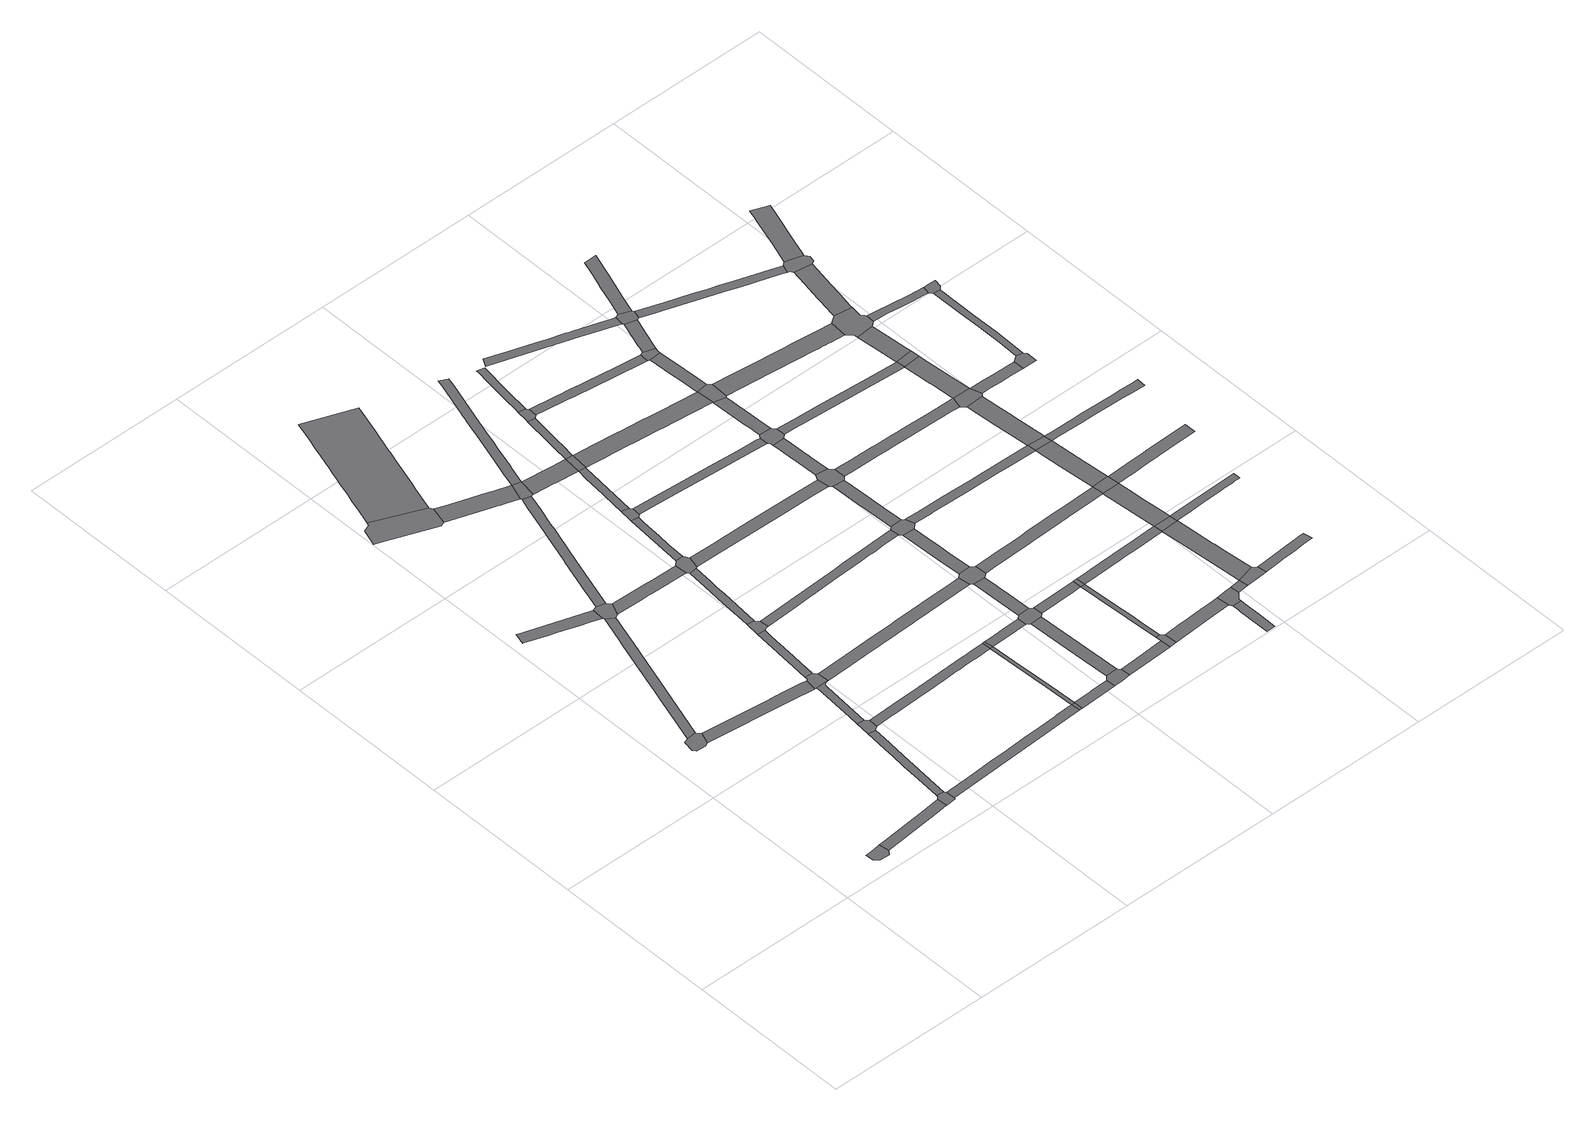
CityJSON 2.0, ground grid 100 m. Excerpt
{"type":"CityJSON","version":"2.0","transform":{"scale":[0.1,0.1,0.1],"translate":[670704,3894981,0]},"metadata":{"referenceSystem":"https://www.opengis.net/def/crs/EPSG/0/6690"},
"CityObjects":{
"road1":{"type":"Road","attributes":{"function":"9","usage":"9","RoadStructureAttribute.widthType":"9","RoadStructureAttribute.width":-9999,"RoadStructureAttribute.sectionType":"9"},"geometry":[{"type":"MultiSurface","lod":"1","boundaries":[[[0,1,2,3,4,5,6]]]}]},
"road2":{"type":"Road","attributes":{"function":"9","usage":"9","RoadStructureAttribute.widthType":"9","RoadStructureAttribute.width":-9999,"RoadStructureAttribute.sectionType":"9"},"geometry":[{"type":"MultiSurface","lod":"1","boundaries":[[[7,8,9,10,11,12,13,14]]]}]},
"road3":{"type":"Road","attributes":{"function":"9","usage":"9","RoadStructureAttribute.widthType":"3","RoadStructureAttribute.width":5.57,"RoadStructureAttribute.sectionType":"1"},"geometry":[{"type":"MultiSurface","lod":"1","boundaries":[[[3,15,16,17,18,19,20,4]]]}]},
"road4":{"type":"Road","attributes":{"function":"9","usage":"9","RoadStructureAttribute.widthType":"9","RoadStructureAttribute.width":-9999,"RoadStructureAttribute.sectionType":"9"},"geometry":[{"type":"MultiSurface","lod":"1","boundaries":[[[21,18,17,22,23,24,25,26,27]]]}]},
"road5":{"type":"Road","attributes":{"function":"9","usage":"9","RoadStructureAttribute.widthType":"3","RoadStructureAttribute.width":5.59,"RoadStructureAttribute.sectionType":"1"},"geometry":[{"type":"MultiSurface","lod":"1","boundaries":[[[11,28,29,30,31,32,33,34,35,36,37,38,39,40,41,42,12]]]}]},
"road6":{"type":"Road","attributes":{"function":"9","usage":"9","RoadStructureAttribute.widthType":"2","RoadStructureAttribute.width":6.79,"RoadStructureAttribute.sectionType":"1"},"geometry":[{"type":"MultiSurface","lod":"1","boundaries":[[[43,44,45,46,47,48,49,50,51,52,10,9]]]}]},
"road7":{"type":"Road","attributes":{"function":"9","usage":"9","RoadStructureAttribute.widthType":"2","RoadStructureAttribute.width":6.34,"RoadStructureAttribute.sectionType":"1"},"geometry":[{"type":"MultiSurface","lod":"1","boundaries":[[[53,54,55,56,57,58,59,60,61,62,63,64,65,66,67]]]}]},
"road8":{"type":"Road","attributes":{"function":"9","usage":"9","RoadStructureAttribute.widthType":"3","RoadStructureAttribute.width":4.66,"RoadStructureAttribute.sectionType":"1"},"geometry":[{"type":"MultiSurface","lod":"1","boundaries":[[[26,68,69,70,71,72,73,74,75,76,77,78,27]]]}]},
"road9":{"type":"Road","attributes":{"function":"9","usage":"9","RoadStructureAttribute.widthType":"9","RoadStructureAttribute.width":-9999,"RoadStructureAttribute.sectionType":"9"},"geometry":[{"type":"MultiSurface","lod":"1","boundaries":[[[79,80,74,73,81,82,83]]]}]},
"road10":{"type":"Road","attributes":{"function":"9","usage":"9","RoadStructureAttribute.widthType":"9","RoadStructureAttribute.width":-9999,"RoadStructureAttribute.sectionType":"9"},"geometry":[{"type":"MultiSurface","lod":"1","boundaries":[[[34,33,84,85,86,87,63,62]]]}]},
"road11":{"type":"Road","attributes":{"function":"9","usage":"9","RoadStructureAttribute.widthType":"9","RoadStructureAttribute.width":-9999,"RoadStructureAttribute.sectionType":"9"},"geometry":[{"type":"MultiSurface","lod":"1","boundaries":[[[88,89,90,91,92,93,94,95,96,97]]]}]},
"road12":{"type":"Road","attributes":{"function":"9","usage":"9","RoadStructureAttribute.widthType":"9","RoadStructureAttribute.width":-9999,"RoadStructureAttribute.sectionType":"9"},"geometry":[{"type":"MultiSurface","lod":"1","boundaries":[[[98,99,100,46,45,101,102]]]}]},
"road13":{"type":"Road","attributes":{"function":"9","usage":"9","RoadStructureAttribute.widthType":"3","RoadStructureAttribute.width":5.57,"RoadStructureAttribute.sectionType":"1"},"geometry":[{"type":"MultiSurface","lod":"1","boundaries":[[[103,104,105,106,107,108,109,110,111,112,113,114,25,24,115,116,117]]]}]},
"road14":{"type":"Road","attributes":{"function":"9","usage":"9","RoadStructureAttribute.widthType":"3","RoadStructureAttribute.width":4.66,"RoadStructureAttribute.sectionType":"1"},"geometry":[{"type":"MultiSurface","lod":"1","boundaries":[[[98,118,119,120,121,122,123,124,125,99]]]}]},
"road15":{"type":"Road","attributes":{"function":"9","usage":"9","RoadStructureAttribute.widthType":"2","RoadStructureAttribute.width":6.26,"RoadStructureAttribute.sectionType":"1"},"geometry":[{"type":"MultiSurface","lod":"1","boundaries":[[[84,126,127,128,129,130,131,132,133,85]]]}]},
"road16":{"type":"Road","attributes":{"function":"9","usage":"9","RoadStructureAttribute.widthType":"3","RoadStructureAttribute.width":5.59,"RoadStructureAttribute.sectionType":"1"},"geometry":[{"type":"MultiSurface","lod":"1","boundaries":[[[134,135,136,137,138,139,140,141,142,143,144,145,87,86,146,147,148,149,150,151,152]]]}]},
"road17":{"type":"Road","attributes":{"function":"9","usage":"9","RoadStructureAttribute.widthType":"9","RoadStructureAttribute.width":-9999,"RoadStructureAttribute.sectionType":"9"},"geometry":[{"type":"MultiSurface","lod":"1","boundaries":[[[124,123,153,154,155,156,157]]]}]},
"road18":{"type":"Road","attributes":{"function":"9","usage":"1","RoadStructureAttribute.widthType":"1","RoadStructureAttribute.width":32.56,"RoadStructureAttribute.sectionType":"1"},"geometry":[{"type":"MultiSurface","lod":"1","boundaries":[[[158,159,160,161,162,163,164,165,166,167,168,169,170,171,172,173,174,95,94,175,176,177,178,179,180,181,182,183,184]]]}]},
"road19":{"type":"Road","attributes":{"function":"9","usage":"9","RoadStructureAttribute.widthType":"2","RoadStructureAttribute.width":10.74,"RoadStructureAttribute.sectionType":"1"},"geometry":[{"type":"MultiSurface","lod":"1","boundaries":[[[185,186,187,188,189,190,191,192,193,194,195,196,93,92]]]}]},
"road20":{"type":"Road","attributes":{"function":"9","usage":"9","RoadStructureAttribute.widthType":"3","RoadStructureAttribute.width":5.34,"RoadStructureAttribute.sectionType":"1"},"geometry":[{"type":"MultiSurface","lod":"1","boundaries":[[[82,197,198,199,200,201,202,203,204,205,206,207,208,209,210,211,212,213,214,215,216,217,218,219,220,83]]]}]},
"road21":{"type":"Road","attributes":{"function":"9","usage":"9","RoadStructureAttribute.widthType":"3","RoadStructureAttribute.width":4.66,"RoadStructureAttribute.sectionType":"1"},"geometry":[{"type":"MultiSurface","lod":"1","boundaries":[[[221,222,223,224,157,156,225,226,227,228,229,230,231]]]}]},
"road22":{"type":"Road","attributes":{"function":"9","usage":"9","RoadStructureAttribute.widthType":"9","RoadStructureAttribute.width":-9999,"RoadStructureAttribute.sectionType":"9"},"geometry":[{"type":"MultiSurface","lod":"1","boundaries":[[[230,232,233,234,235,130,129,231]]]}]},
"road23":{"type":"Road","attributes":{"function":"9","usage":"9","RoadStructureAttribute.widthType":"2","RoadStructureAttribute.width":6.84,"RoadStructureAttribute.sectionType":"1"},"geometry":[{"type":"MultiSurface","lod":"1","boundaries":[[[101,45,236,237,238,239,80,79,240,241,242,243,244,245,246,247,248,249,250,251,252,253,254,255,102]]]}]},
"road24":{"type":"Road","attributes":{"function":"9","usage":"9","RoadStructureAttribute.widthType":"9","RoadStructureAttribute.width":-9999,"RoadStructureAttribute.sectionType":"9"},"geometry":[{"type":"MultiSurface","lod":"1","boundaries":[[[256,257,190,189,134,152]]]}]},
"road25":{"type":"Road","attributes":{"function":"9","usage":"9","RoadStructureAttribute.widthType":"3","RoadStructureAttribute.width":4.66,"RoadStructureAttribute.sectionType":"1"},"geometry":[{"type":"MultiSurface","lod":"1","boundaries":[[[258,259,260,261,235,234,262,263,264,265,266,267,268]]]}]},
"road26":{"type":"Road","attributes":{"function":"9","usage":"9","RoadStructureAttribute.widthType":"9","RoadStructureAttribute.width":-9999,"RoadStructureAttribute.sectionType":"9"},"geometry":[{"type":"MultiSurface","lod":"1","boundaries":[[[269,117,116,270]]]}]},
"road27":{"type":"Road","attributes":{"function":"9","usage":"9","RoadStructureAttribute.widthType":"9","RoadStructureAttribute.width":-9999,"RoadStructureAttribute.sectionType":"9"},"geometry":[{"type":"MultiSurface","lod":"1","boundaries":[[[271,272,273,274,268,267,275]]]}]},
"road28":{"type":"Road","attributes":{"function":"9","usage":"9","RoadStructureAttribute.widthType":"4","RoadStructureAttribute.width":2.03,"RoadStructureAttribute.sectionType":"1"},"geometry":[{"type":"MultiSurface","lod":"1","boundaries":[[[276,213,277,278,279,280,117,269,281,282,283,284,285,286]]]}]},
"road29":{"type":"Road","attributes":{"function":"9","usage":"9","RoadStructureAttribute.widthType":"2","RoadStructureAttribute.width":10.74,"RoadStructureAttribute.sectionType":"1"},"geometry":[{"type":"MultiSurface","lod":"1","boundaries":[[[287,288,257,256,289,290,291,292,293,294]]]}]},
"road30":{"type":"Road","attributes":{"function":"9","usage":"9","RoadStructureAttribute.widthType":"3","RoadStructureAttribute.width":5.57,"RoadStructureAttribute.sectionType":"1"},"geometry":[{"type":"MultiSurface","lod":"1","boundaries":[[[270,295,296,297,298,299,269]]]}]},
"road31":{"type":"Road","attributes":{"function":"9","usage":"9","RoadStructureAttribute.widthType":"3","RoadStructureAttribute.width":4.66,"RoadStructureAttribute.sectionType":"1"},"geometry":[{"type":"MultiSurface","lod":"1","boundaries":[[[300,301,302,273,272,303,304,305,292,306]]]}]},
"road32":{"type":"Road","attributes":{"function":"9","usage":"9","RoadStructureAttribute.widthType":"9","RoadStructureAttribute.width":-9999,"RoadStructureAttribute.sectionType":"9"},"geometry":[{"type":"MultiSurface","lod":"1","boundaries":[[[214,213,276,307]]]}]},
"road33":{"type":"Road","attributes":{"function":"9","usage":"9","RoadStructureAttribute.widthType":"3","RoadStructureAttribute.width":5.16,"RoadStructureAttribute.sectionType":"1"},"geometry":[{"type":"MultiSurface","lod":"1","boundaries":[[[154,308,309,310,311,312,313,314,315,316,317,318,319,320,321,155]]]}]},
"road34":{"type":"Road","attributes":{"function":"9","usage":"9","RoadStructureAttribute.widthType":"3","RoadStructureAttribute.width":5.44,"RoadStructureAttribute.sectionType":"1"},"geometry":[{"type":"MultiSurface","lod":"1","boundaries":[[[190,257,322,323,324,325,326,327,328,329,330,331,332,333,334,335,336,337,338,339,340,341,342,343,344,345]]]}]},
"road35":{"type":"Road","attributes":{"function":"9","usage":"9","RoadStructureAttribute.widthType":"9","RoadStructureAttribute.width":-9999,"RoadStructureAttribute.sectionType":"9"},"geometry":[{"type":"MultiSurface","lod":"1","boundaries":[[[293,292,305,346]]]}]},
"road36":{"type":"Road","attributes":{"function":"9","usage":"9","RoadStructureAttribute.widthType":"3","RoadStructureAttribute.width":5.34,"RoadStructureAttribute.sectionType":"1"},"geometry":[{"type":"MultiSurface","lod":"1","boundaries":[[[276,347,348,349,350,351,352,307]]]}]},
"road37":{"type":"Road","attributes":{"function":"9","usage":"9","RoadStructureAttribute.widthType":"9","RoadStructureAttribute.width":-9999,"RoadStructureAttribute.sectionType":"9"},"geometry":[{"type":"MultiSurface","lod":"1","boundaries":[[[353,296,295,354,355,356,357]]]}]},
"road38":{"type":"Road","attributes":{"function":"9","usage":"9","RoadStructureAttribute.widthType":"3","RoadStructureAttribute.width":4.33,"RoadStructureAttribute.sectionType":"1"},"geometry":[{"type":"MultiSurface","lod":"1","boundaries":[[[358,359,360,361,362,363,364,365,366,367,368,369,370,293,346]]]}]},
"road39":{"type":"Road","attributes":{"function":"9","usage":"9","RoadStructureAttribute.widthType":"2","RoadStructureAttribute.width":6.75,"RoadStructureAttribute.sectionType":"1"},"geometry":[{"type":"MultiSurface","lod":"1","boundaries":[[[371,372,373,374,375,376,377,233,232,378,379,380,381]]]}]},
"road40":{"type":"Road","attributes":{"function":"9","usage":"9","RoadStructureAttribute.widthType":"2","RoadStructureAttribute.width":7.41,"RoadStructureAttribute.sectionType":"1"},"geometry":[{"type":"MultiSurface","lod":"1","boundaries":[[[382,383,384,385,386,353,357]]]}]},
"road41":{"type":"Road","attributes":{"function":"9","usage":"9","RoadStructureAttribute.widthType":"9","RoadStructureAttribute.width":-9999,"RoadStructureAttribute.sectionType":"9"},"geometry":[{"type":"MultiSurface","lod":"1","boundaries":[[[364,387,388,389,390,391,365]]]}]},
"road42":{"type":"Road","attributes":{"function":"9","usage":"9","RoadStructureAttribute.widthType":"9","RoadStructureAttribute.width":-9999,"RoadStructureAttribute.sectionType":"9"},"geometry":[{"type":"MultiSurface","lod":"1","boundaries":[[[392,350,349,384,383,393,394,395]]]}]},
"road43":{"type":"Road","attributes":{"function":"9","usage":"9","RoadStructureAttribute.widthType":"3","RoadStructureAttribute.width":5.57,"RoadStructureAttribute.sectionType":"1"},"geometry":[{"type":"MultiSurface","lod":"1","boundaries":[[[396,397,398,399,400,401,356,355]]]}]},
"road44":{"type":"Road","attributes":{"function":"9","usage":"9","RoadStructureAttribute.widthType":"3","RoadStructureAttribute.width":4.94,"RoadStructureAttribute.sectionType":"1"},"geometry":[{"type":"MultiSurface","lod":"1","boundaries":[[[402,403,404,405,406,407,408,409,410,411,412,413,414,271,275]]]}]},
"road45":{"type":"Road","attributes":{"function":"9","usage":"9","RoadStructureAttribute.widthType":"2","RoadStructureAttribute.width":7.41,"RoadStructureAttribute.sectionType":"1"},"geometry":[{"type":"MultiSurface","lod":"1","boundaries":[[[415,416,417,418,419,420,392,395]]]}]},
"road46":{"type":"Road","attributes":{"function":"9","usage":"9","RoadStructureAttribute.widthType":"3","RoadStructureAttribute.width":4.33,"RoadStructureAttribute.sectionType":"1"},"geometry":[{"type":"MultiSurface","lod":"1","boundaries":[[[421,422,423,424,390,389,425,426,427]]]}]},
"road47":{"type":"Road","attributes":{"function":"9","usage":"9","RoadStructureAttribute.widthType":"9","RoadStructureAttribute.width":-9999,"RoadStructureAttribute.sectionType":"9"},"geometry":[{"type":"MultiSurface","lod":"1","boundaries":[[[419,418,428,429,430,431,248,247]]]}]},
"road48":{"type":"Road","attributes":{"function":"9","usage":"9","RoadStructureAttribute.widthType":"2","RoadStructureAttribute.width":7.41,"RoadStructureAttribute.sectionType":"1"},"geometry":[{"type":"MultiSurface","lod":"1","boundaries":[[[432,433,434,435,436,437,438,439,431,430]]]}]},
"road49":{"type":"Road","attributes":{"function":"9","usage":"9","RoadStructureAttribute.widthType":"2","RoadStructureAttribute.width":10.74,"RoadStructureAttribute.sectionType":"1"},"geometry":[{"type":"MultiSurface","lod":"1","boundaries":[[[305,440,441,442,443,444,445,446,447,448,449,450,451,452,453,454,455,456,457,458,459,460,461,462,463,464,346]]]}]},
"road50":{"type":"Road","attributes":{"function":"9","usage":"9","RoadStructureAttribute.widthType":"3","RoadStructureAttribute.width":5.34,"RoadStructureAttribute.sectionType":"1"},"geometry":[{"type":"MultiSurface","lod":"1","boundaries":[[[465,394,393,466,467,468]]]}]},
"road51":{"type":"Road","attributes":{"function":"9","usage":"9","RoadStructureAttribute.widthType":"9","RoadStructureAttribute.width":-9999,"RoadStructureAttribute.sectionType":"9"},"geometry":[{"type":"MultiSurface","lod":"1","boundaries":[[[469,398,397,470,471,472,473]]]}]},
"road52":{"type":"Road","attributes":{"function":"9","usage":"9","RoadStructureAttribute.widthType":"9","RoadStructureAttribute.width":-9999,"RoadStructureAttribute.sectionType":"9"},"geometry":[{"type":"MultiSurface","lod":"1","boundaries":[[[318,317,438,437,474,475,476,477]]]}]},
"road53":{"type":"Road","attributes":{"function":"9","usage":"9","RoadStructureAttribute.widthType":"4","RoadStructureAttribute.width":2.64,"RoadStructureAttribute.sectionType":"1"},"geometry":[{"type":"MultiSurface","lod":"1","boundaries":[[[478,479,473,472,480,481,482,483,484,468]]]}]},
"road54":{"type":"Road","attributes":{"function":"9","usage":"9","RoadStructureAttribute.widthType":"2","RoadStructureAttribute.width":7.41,"RoadStructureAttribute.sectionType":"1"},"geometry":[{"type":"MultiSurface","lod":"1","boundaries":[[[476,485,486,487,488,489,490,491,492,493,494,495,496,497,477]]]}]},
"road55":{"type":"Road","attributes":{"function":"9","usage":"9","RoadStructureAttribute.widthType":"3","RoadStructureAttribute.width":5.17,"RoadStructureAttribute.sectionType":"1"},"geometry":[{"type":"MultiSurface","lod":"1","boundaries":[[[498,499,500,501,502,503,504,505,506,507,508,509,388,387,510,511,512,513,514,515,516,517]]]}]},
"road56":{"type":"Road","attributes":{"function":"9","usage":"9","RoadStructureAttribute.widthType":"9","RoadStructureAttribute.width":-9999,"RoadStructureAttribute.sectionType":"9"},"geometry":[{"type":"MultiSurface","lod":"1","boundaries":[[[484,518,465,468]]]}]},
"road57":{"type":"Road","attributes":{"function":"9","usage":"9","RoadStructureAttribute.widthType":"9","RoadStructureAttribute.width":-9999,"RoadStructureAttribute.sectionType":"9"},"geometry":[{"type":"MultiSurface","lod":"1","boundaries":[[[519,520,521,522,371,381,493,492]]]}]},
"road58":{"type":"Road","attributes":{"function":"9","usage":"9","RoadStructureAttribute.widthType":"3","RoadStructureAttribute.width":5.57,"RoadStructureAttribute.sectionType":"1"},"geometry":[{"type":"MultiSurface","lod":"1","boundaries":[[[523,524,525,526,527,528,471,470,529,530]]]}]},
"road59":{"type":"Road","attributes":{"function":"9","usage":"9","RoadStructureAttribute.widthType":"2","RoadStructureAttribute.width":7.41,"RoadStructureAttribute.sectionType":"1"},"geometry":[{"type":"MultiSurface","lod":"1","boundaries":[[[531,532,533,522,521,534,535,536,537,538,539]]]}]},
"road60":{"type":"Road","attributes":{"function":"9","usage":"9","RoadStructureAttribute.widthType":"9","RoadStructureAttribute.width":-9999,"RoadStructureAttribute.sectionType":"9"},"geometry":[{"type":"MultiSurface","lod":"1","boundaries":[[[540,541,408,407,542,539,538,543,544]]]}]},
"road61":{"type":"Road","attributes":{"function":"9","usage":"9","RoadStructureAttribute.widthType":"3","RoadStructureAttribute.width":5.26,"RoadStructureAttribute.sectionType":"1"},"geometry":[{"type":"MultiSurface","lod":"1","boundaries":[[[545,546,547,548,549,550,551,552,553,554,555,556,557,558,559,560,561,562]]]}]},
"road62":{"type":"Road","attributes":{"function":"9","usage":"9","RoadStructureAttribute.widthType":"2","RoadStructureAttribute.width":7.41,"RoadStructureAttribute.sectionType":"1"},"geometry":[{"type":"MultiSurface","lod":"1","boundaries":[[[563,564,565,541,540,566,567,568,452]]]}]},
"road63":{"type":"Road","attributes":{"function":"9","usage":"9","RoadStructureAttribute.widthType":"2","RoadStructureAttribute.width":6.78,"RoadStructureAttribute.sectionType":"1"},"geometry":[{"type":"MultiSurface","lod":"1","boundaries":[[[569,570,571,572,573,574,575,576,429,428,577,578,579,580,581,582,583,584,585,586,587,588,589,590,591]]]}]},
"road64":{"type":"Road","attributes":{"function":"9","usage":"9","RoadStructureAttribute.widthType":"3","RoadStructureAttribute.width":5.49,"RoadStructureAttribute.sectionType":"1"},"geometry":[{"type":"MultiSurface","lod":"1","boundaries":[[[592,593,594,595,596,597,598,599,600,601]]]}]},
"road65":{"type":"Road","attributes":{"function":"9","usage":"9","RoadStructureAttribute.widthType":"9","RoadStructureAttribute.width":-9999,"RoadStructureAttribute.sectionType":"9"},"geometry":[{"type":"MultiSurface","lod":"1","boundaries":[[[453,452,568,602,603,604]]]}]},
"road66":{"type":"Road","attributes":{"function":"9","usage":"9","RoadStructureAttribute.widthType":"3","RoadStructureAttribute.width":5.34,"RoadStructureAttribute.sectionType":"1"},"geometry":[{"type":"MultiSurface","lod":"1","boundaries":[[[605,606,607,608,609,610,611,612,613,614,615,616,617,518,484]]]}]},
"road67":{"type":"Road","attributes":{"function":"9","usage":"9","RoadStructureAttribute.widthType":"9","RoadStructureAttribute.width":-9999,"RoadStructureAttribute.sectionType":"9"},"geometry":[{"type":"MultiSurface","lod":"1","boundaries":[[[597,596,618,619,620,621,523,530]]]}]},
"road68":{"type":"Road","attributes":{"function":"9","usage":"9","RoadStructureAttribute.widthType":"2","RoadStructureAttribute.width":7.06,"RoadStructureAttribute.sectionType":"1"},"geometry":[{"type":"MultiSurface","lod":"1","boundaries":[[[622,623,624,625,626,627,628,629,453,604]]]}]},
"road69":{"type":"Road","attributes":{"function":"9","usage":"9","RoadStructureAttribute.widthType":"3","RoadStructureAttribute.width":5.2,"RoadStructureAttribute.sectionType":"1"},"geometry":[{"type":"MultiSurface","lod":"1","boundaries":[[[630,631,632,633,634,635,636,637,638,639,475,474,640,641,642,643,644,645,646,647,648]]]}]},
"road70":{"type":"Road","attributes":{"function":"9","usage":"9","RoadStructureAttribute.widthType":"9","RoadStructureAttribute.width":-9999,"RoadStructureAttribute.sectionType":"9"},"geometry":[{"type":"MultiSurface","lod":"1","boundaries":[[[626,625,649,650,651,498,517]]]}]},
"road71":{"type":"Road","attributes":{"function":"9","usage":"9","RoadStructureAttribute.widthType":"3","RoadStructureAttribute.width":5.57,"RoadStructureAttribute.sectionType":"1"},"geometry":[{"type":"MultiSurface","lod":"1","boundaries":[[[652,653,654,620,619]]]}]},
"road72":{"type":"Road","attributes":{"function":"9","usage":"9","RoadStructureAttribute.widthType":"2","RoadStructureAttribute.width":7.06,"RoadStructureAttribute.sectionType":"1"},"geometry":[{"type":"MultiSurface","lod":"1","boundaries":[[[655,656,657,651,650,658,659,660]]]}]},
"road73":{"type":"Road","attributes":{"function":"9","usage":"9","RoadStructureAttribute.widthType":"2","RoadStructureAttribute.width":6.28,"RoadStructureAttribute.sectionType":"1"},"geometry":[{"type":"MultiSurface","lod":"1","boundaries":[[[661,662,663,664,665,666,667,668,669,670,671,672,673,674,520,519,675,676,677,678,679,680,681,682,683,684,685]]]}]},
"road74":{"type":"Road","attributes":{"function":"9","usage":"9","RoadStructureAttribute.widthType":"9","RoadStructureAttribute.width":-9999,"RoadStructureAttribute.sectionType":"9"},"geometry":[{"type":"MultiSurface","lod":"1","boundaries":[[[653,652,686,687,688,689,690,691]]]}]},
"road75":{"type":"Road","attributes":{"function":"9","usage":"9","RoadStructureAttribute.widthType":"9","RoadStructureAttribute.width":-9999,"RoadStructureAttribute.sectionType":"9"},"geometry":[{"type":"MultiSurface","lod":"1","boundaries":[[[692,545,562,660,659,693,694,695]]]}]},
"road76":{"type":"Road","attributes":{"function":"9","usage":"9","RoadStructureAttribute.widthType":"2","RoadStructureAttribute.width":11.04,"RoadStructureAttribute.sectionType":"1"},"geometry":[{"type":"MultiSurface","lod":"1","boundaries":[[[696,610,697,698,699,700,653,691,701,702,703,704,705,706,707]]]}]},
"road77":{"type":"Road","attributes":{"function":"9","usage":"9","RoadStructureAttribute.widthType":"3","RoadStructureAttribute.width":5.21,"RoadStructureAttribute.sectionType":"1"},"geometry":[{"type":"MultiSurface","lod":"1","boundaries":[[[708,709,710,711,544,543,712,713,714,715,716]]]}]},
"road78":{"type":"Road","attributes":{"function":"9","usage":"9","RoadStructureAttribute.widthType":"9","RoadStructureAttribute.width":-9999,"RoadStructureAttribute.sectionType":"9"},"geometry":[{"type":"MultiSurface","lod":"1","boundaries":[[[696,717,611,610]]]}]},
"road79":{"type":"Road","attributes":{"function":"9","usage":"9","RoadStructureAttribute.widthType":"2","RoadStructureAttribute.width":11.04,"RoadStructureAttribute.sectionType":"1"},"geometry":[{"type":"MultiSurface","lod":"1","boundaries":[[[718,591,719,720,721,611,717,722,723,724,725,726]]]}]},
"road80":{"type":"Road","attributes":{"function":"9","usage":"9","RoadStructureAttribute.widthType":"2","RoadStructureAttribute.width":10.74,"RoadStructureAttribute.sectionType":"1"},"geometry":[{"type":"MultiSurface","lod":"1","boundaries":[[[727,728,729,730,731,732,603,602,733,734,735,736,737,738,739,740,741,742,743,744,745]]]}]},
"road81":{"type":"Road","attributes":{"function":"9","usage":"9","RoadStructureAttribute.widthType":"2","RoadStructureAttribute.width":7.06,"RoadStructureAttribute.sectionType":"1"},"geometry":[{"type":"MultiSurface","lod":"1","boundaries":[[[746,747,748,749,750,751,752,753,754,692,695]]]}]},
"road82":{"type":"Road","attributes":{"function":"9","usage":"9","RoadStructureAttribute.widthType":"9","RoadStructureAttribute.width":-9999,"RoadStructureAttribute.sectionType":"9"},"geometry":[{"type":"MultiSurface","lod":"1","boundaries":[[[718,755,569,591]]]}]},
"road83":{"type":"Road","attributes":{"function":"9","usage":"9","RoadStructureAttribute.widthType":"3","RoadStructureAttribute.width":5.57,"RoadStructureAttribute.sectionType":"1"},"geometry":[{"type":"MultiSurface","lod":"1","boundaries":[[[689,756,757,758,759,760,761,762,763,764,765,766,767,768,769,770,690]]]}]},
"road84":{"type":"Road","attributes":{"function":"9","usage":"9","RoadStructureAttribute.widthType":"2","RoadStructureAttribute.width":11.04,"RoadStructureAttribute.sectionType":"1"},"geometry":[{"type":"MultiSurface","lod":"1","boundaries":[[[630,771,772,773,774,775,569,755,776,777,778,779]]]}]},
"road85":{"type":"Road","attributes":{"function":"9","usage":"9","RoadStructureAttribute.widthType":"9","RoadStructureAttribute.width":-9999,"RoadStructureAttribute.sectionType":"9"},"geometry":[{"type":"MultiSurface","lod":"1","boundaries":[[[780,631,630,779]]]}]},
"road86":{"type":"Road","attributes":{"function":"9","usage":"9","RoadStructureAttribute.widthType":"2","RoadStructureAttribute.width":11.04,"RoadStructureAttribute.sectionType":"1"},"geometry":[{"type":"MultiSurface","lod":"1","boundaries":[[[781,782,631,780,783,784,785,786,787,788]]]}]},
"road87":{"type":"Road","attributes":{"function":"9","usage":"9","RoadStructureAttribute.widthType":"3","RoadStructureAttribute.width":4.22,"RoadStructureAttribute.sectionType":"1"},"geometry":[{"type":"MultiSurface","lod":"1","boundaries":[[[789,790,791,792,793,794,795,796,797,798,799,800,717,696,801]]]}]},
"road88":{"type":"Road","attributes":{"function":"9","usage":"9","RoadStructureAttribute.widthType":"9","RoadStructureAttribute.width":-9999,"RoadStructureAttribute.sectionType":"9"},"geometry":[{"type":"MultiSurface","lod":"1","boundaries":[[[802,684,683,803,788,787,804]]]}]},
"road89":{"type":"Road","attributes":{"function":"9","usage":"9","RoadStructureAttribute.widthType":"3","RoadStructureAttribute.width":5.05,"RoadStructureAttribute.sectionType":"1"},"geometry":[{"type":"MultiSurface","lod":"1","boundaries":[[[805,806,807,808,809,810,811,812,813,814,815,816,817,818,819,820,821,694,693]]]}]},
"road90":{"type":"Road","attributes":{"function":"9","usage":"9","RoadStructureAttribute.widthType":"2","RoadStructureAttribute.width":11.04,"RoadStructureAttribute.sectionType":"1"},"geometry":[{"type":"MultiSurface","lod":"1","boundaries":[[[822,823,824,684,802,825,826,827,828,829,830,831,832,715,833]]]}]},
"road91":{"type":"Road","attributes":{"function":"9","usage":"9","RoadStructureAttribute.widthType":"9","RoadStructureAttribute.width":-9999,"RoadStructureAttribute.sectionType":"9"},"geometry":[{"type":"MultiSurface","lod":"1","boundaries":[[[715,832,834,716]]]}]},
"road92":{"type":"Road","attributes":{"function":"9","usage":"9","RoadStructureAttribute.widthType":"2","RoadStructureAttribute.width":6.46,"RoadStructureAttribute.sectionType":"1"},"geometry":[{"type":"MultiSurface","lod":"1","boundaries":[[[718,835,836,837,838,839,840,841,842,843,844,845,846,847,848,849,850,755]]]}]},
"road93":{"type":"Road","attributes":{"function":"9","usage":"9","RoadStructureAttribute.widthType":"2","RoadStructureAttribute.width":11.04,"RoadStructureAttribute.sectionType":"1"},"geometry":[{"type":"MultiSurface","lod":"1","boundaries":[[[834,851,852,853,854,855,856,857,858,716]]]}]},
"road94":{"type":"Road","attributes":{"function":"9","usage":"9","RoadStructureAttribute.widthType":"9","RoadStructureAttribute.width":-9999,"RoadStructureAttribute.sectionType":"9"},"geometry":[{"type":"MultiSurface","lod":"1","boundaries":[[[854,859,860,861,862,863,864,745,744,865,855]]]}]},
"road95":{"type":"Road","attributes":{"function":"9","usage":"9","RoadStructureAttribute.widthType":"2","RoadStructureAttribute.width":6.32,"RoadStructureAttribute.sectionType":"1"},"geometry":[{"type":"MultiSurface","lod":"1","boundaries":[[[866,867,868,869,870,871,872,873,874,802,804]]]}]},
"road96":{"type":"Road","attributes":{"function":"9","usage":"9","RoadStructureAttribute.widthType":"3","RoadStructureAttribute.width":4.89,"RoadStructureAttribute.sectionType":"1"},"geometry":[{"type":"MultiSurface","lod":"1","boundaries":[[[780,779,875,876,877,878,879,880,881,882,883,884,885,886,887,888,889,890,891,892,893,894]]]}]},
"road97":{"type":"Road","attributes":{"function":"9","usage":"9","RoadStructureAttribute.widthType":"2","RoadStructureAttribute.width":11.04,"RoadStructureAttribute.sectionType":"1"},"geometry":[{"type":"MultiSurface","lod":"1","boundaries":[[[895,896,897,898,899,900,901,902,903,904,905,906,907,908,909,864,863]]]}]},
"road98":{"type":"Road","attributes":{"function":"9","usage":"9","RoadStructureAttribute.widthType":"9","RoadStructureAttribute.width":-9999,"RoadStructureAttribute.sectionType":"9"},"geometry":[{"type":"MultiSurface","lod":"1","boundaries":[[[870,869,910,911,912,913,914]]]}]},
"road99":{"type":"Road","attributes":{"function":"9","usage":"9","RoadStructureAttribute.widthType":"9","RoadStructureAttribute.width":-9999,"RoadStructureAttribute.sectionType":"9"},"geometry":[{"type":"MultiSurface","lod":"1","boundaries":[[[814,813,915,903,902,916,917,918,919]]]}]},
"road100":{"type":"Road","attributes":{"function":"9","usage":"9","RoadStructureAttribute.widthType":"3","RoadStructureAttribute.width":4.37,"RoadStructureAttribute.sectionType":"1"},"geometry":[{"type":"MultiSurface","lod":"1","boundaries":[[[859,920,921,922,923,924,925,926,927,928,929,930,931,932,860]]]}]},
"road101":{"type":"Road","attributes":{"function":"9","usage":"9","RoadStructureAttribute.widthType":"4","RoadStructureAttribute.width":3.79,"RoadStructureAttribute.sectionType":"1"},"geometry":[{"type":"MultiSurface","lod":"1","boundaries":[[[933,934,935,936,937,938,914,913,939,940,941,942,943,944]]]}]},
"road102":{"type":"Road","attributes":{"function":"9","usage":"9","RoadStructureAttribute.widthType":"2","RoadStructureAttribute.width":11.04,"RoadStructureAttribute.sectionType":"1"},"geometry":[{"type":"MultiSurface","lod":"1","boundaries":[[[918,945,946,947,948,949,950,951,952,953,954,955,956,957,919]]]}]},
"road103":{"type":"Road","attributes":{"function":"9","usage":"9","RoadStructureAttribute.widthType":"9","RoadStructureAttribute.width":-9999,"RoadStructureAttribute.sectionType":"9"},"geometry":[{"type":"MultiSurface","lod":"1","boundaries":[[[958,927,926,944,943,959,960]]]}]}
},
"vertices":[
[288,118,0],[311,92,0],[372,90,0],[390,115,0],[383,176,0],[341,171,0],[283,165,0],
[175,1313,0],[234,1309,0],[253,1319,0],[281,1389,0],[260,1415,0],[201,1410,0],[174,1401,0],[160,1331,0],
[779,157,0],[810,160,0],[833,162,0],[827,224,0],[728,213,0],[424,180,0],
[842,240,0],[896,168,0],[896,173,0],[897,176,0],[897,233,0],[887,244,0],[843,249,0],
[406,1885,0],[419,1926,0],[430,1963,0],[476,2111,0],[505,2205,0],[539,2312,0],[492,2343,0],[441,2181,0],[428,2138,0],[385,1999,0],[345,1870,0],[319,1788,0],[300,1728,0],[257,1589,0],[232,1509,0],
[787,1260,0],[919,1245,0],[923,1245,0],[935,1317,0],[898,1322,0],[798,1333,0],[775,1336,0],[758,1338,0],[749,1339,0],[691,1345,0],
[65,2493,0],[68,2492,0],[131,2471,0],[147,2466,0],[194,2450,0],[241,2435,0],[281,2421,0],[364,2394,0],[425,2374,0],[487,2353,0],[492,2428,0],[392,2461,0],[133,2546,0],[89,2560,0],[86,2561,0],
[891,277,0],[903,405,0],[912,498,0],[915,532,0],[935,741,0],[942,812,0],[897,816,0],[879,634,0],[878,619,0],[868,516,0],[860,434,0],
[950,905,0],[906,910,0],[944,816,0],[967,831,0],[970,886,0],
[561,2326,0],[596,2399,0],[573,2425,0],[521,2438,0],
[6,3539,0],[40,3529,0],[42,3528,0],[348,3407,0],[376,3420,0],[404,3526,0],[393,3547,0],[90,3679,0],[84,3659,0],[40,3641,0],
[991,1336,0],[947,1340,0],[945,1321,0],[1014,1247,0],[1012,1315,0],
[1797,279,0],[1693,274,0],[1680,273,0],[1572,268,0],[1460,262,0],[1445,261,0],[1344,256,0],[1329,255,0],[1224,250,0],[1114,244,0],[1037,240,0],[922,234,0],[1587,213,0],[1803,223,0],[1800,279,0],
[1011,1538,0],[1014,1564,0],[1015,1580,0],[1020,1636,0],[1026,1691,0],[1030,1731,0],[984,1736,0],[956,1441,0],
[736,2322,0],[778,2321,0],[798,2320,0],[1026,2314,0],[1020,2388,0],[927,2390,0],[867,2392,0],[830,2393,0],
[781,3274,0],[758,3201,0],[745,3158,0],[725,3095,0],[721,3081,0],[672,2922,0],[666,2905,0],[647,2842,0],[635,2804,0],[630,2790,0],[555,2548,0],[554,2544,0],[646,2658,0],[696,2821,0],[752,3000,0],[766,3046,0],[801,3158,0],[822,3227,0],[832,3259,0],
[1045,1741,0],[1063,1742,0],[1059,1799,0],[1039,1822,0],[993,1826,0],
[327,4446,0],[326,4444,0],[303,4370,0],[290,4326,0],[273,4273,0],[269,4259,0],[251,4200,0],[232,4140,0],[227,4121,0],[222,4107,0],[209,4065,0],[196,4022,0],[183,3980,0],[157,3894,0],[152,3880,0],[139,3838,0],[124,3788,0],[439,3699,0],[451,3736,0],[497,3885,0],[505,3913,0],[527,3982,0],[529,3990,0],[534,4006,0],[579,4151,0],[621,4287,0],[634,4331,0],
[626,3335,0],[656,3325,0],[670,3320,0],[701,3310,0],[777,3284,0],[814,3386,0],[811,3387,0],[730,3415,0],[711,3421,0],[664,3437,0],[599,3459,0],[463,3506,0],
[1069,835,0],[1091,836,0],[1321,845,0],[1369,847,0],[1399,848,0],[1425,849,0],[1440,849,0],[1456,850,0],[1471,851,0],[1521,853,0],[1547,854,0],[1557,854,0],[1615,857,0],[1662,859,0],[1677,859,0],[1774,863,0],[1777,863,0],[1775,918,0],[1696,915,0],[1651,913,0],[1636,913,0],[1317,899,0],[1274,898,0],[1140,893,0],
[1026,2172,0],[1012,2023,0],[1006,1965,0],[997,1863,0],[1063,2068,0],[1065,2093,0],[1066,2108,0],[1069,2145,0],[1073,2183,0],[1084,2304,0],[1038,2300,0],
[1094,2311,0],[1114,2384,0],[1093,2415,0],[1047,2413,0],
[922,1245,0],[930,1244,0],[937,1235,0],[912,973,0],[979,1209,0],[981,1231,0],[998,1243,0],[1175,1250,0],[1277,1254,0],[1620,1267,0],[1635,1268,0],[2022,1283,0],[2012,1354,0],[1937,1351,0],[1824,1347,0],[1600,1338,0],[1562,1337,0],[1538,1336,0],[1356,1329,0],[1262,1325,0],
[850,3264,0],[866,3372,0],
[1076,2744,0],[1070,2674,0],[1063,2594,0],[1054,2488,0],[1102,2527,0],[1110,2610,0],[1114,2663,0],[1121,2735,0],[1123,2752,0],[1125,2777,0],[1081,2785,0],
[1820,280,0],[1819,224,0],
[1148,2845,0],[1135,2860,0],[1091,2870,0],[1082,2797,0],[1144,2794,0],
[1797,864,0],[1777,860,0],[1791,552,0],[1794,463,0],[1800,282,0],[1820,283,0],[1816,401,0],[1814,449,0],[1810,558,0],[1804,712,0],[1797,861,0],
[1061,3351,0],[869,3372,0],[975,3251,0],[990,3249,0],[1130,3234,0],[1133,3234,0],[1145,3342,0],[1142,3343,0],
[2055,235,0],[2052,293,0],[1941,287,0],[1933,286,0],[1823,281,0],
[1125,3172,0],[1108,3024,0],[1097,2926,0],[1170,3166,0],[1177,3228,0],[1178,3231,0],[1133,3231,0],
[1788,919,0],
[1279,1756,0],[1359,1761,0],[1393,1762,0],[1408,1763,0],[1559,1771,0],[1732,1780,0],[1791,1783,0],[1831,1785,0],[1899,1789,0],[2005,1794,0],[2001,1848,0],[1659,1830,0],[1595,1827,0],[1275,1810,0],
[867,3375,0],[899,3478,0],[907,3504,0],[916,3536,0],[944,3627,0],[964,3692,0],[977,3735,0],[1021,3880,0],[1081,4076,0],[1097,4128,0],[1109,4165,0],[1113,4181,0],[1062,4204,0],[1058,4190,0],[1051,4164,0],[986,3949,0],[980,3931,0],[973,3907,0],[967,3888,0],[942,3805,0],[932,3772,0],[876,3590,0],[843,3481,0],[815,3389,0],
[1190,3340,0],
[1800,864,0],[1906,868,0],[2031,873,0],[2029,929,0],[1919,924,0],[1832,920,0],
[2072,315,0],[2110,238,0],[2164,241,0],[2160,302,0],[2145,318,0],
[1190,3343,0],[1202,3429,0],[1208,3470,0],[1216,3525,0],[1220,3555,0],[1230,3626,0],[1236,3670,0],[1192,3676,0],[1190,3659,0],[1169,3515,0],[1163,3470,0],[1158,3439,0],[1145,3345,0],
[1979,2370,0],[1811,2373,0],[1794,2373,0],[1448,2379,0],[1428,2379,0],[1330,2381,0],[1282,2381,0],[1253,2309,0],[1678,2302,0],[1874,2299,0],[1988,2297,0],
[2141,422,0],[2126,860,0],[2053,856,0],[2060,655,0],[2066,484,0],
[1255,3686,0],[1260,3740,0],[1249,3754,0],[1204,3760,0],[1194,3692,0],
[2049,947,0],[2143,877,0],[2142,933,0],[2122,950,0],
[2384,253,0],[2455,258,0],[2451,320,0],[2433,319,0],[2419,318,0],[2297,310,0],
[1265,2786,0],[1410,2776,0],[1641,2762,0],[1755,2754,0],[1779,2753,0],[1975,2740,0],[1972,2792,0],[1953,2794,0],[1939,2795,0],[1896,2797,0],[1821,2802,0],[1714,2809,0],[1649,2813,0],
[2116,1122,0],[2115,1167,0],[2114,1194,0],[2111,1265,0],[2038,1269,0],[2044,1100,0],
[1253,4099,0],[1245,4044,0],[1220,3872,0],[1207,3780,0],[1270,3915,0],[1300,4115,0],[1256,4127,0],
[2137,1287,0],[2133,1359,0],[2107,1376,0],[2034,1375,0],
[2104,1460,0],[2102,1510,0],[2099,1606,0],[2098,1623,0],[2096,1680,0],[2093,1773,0],[2020,1776,0],[2030,1479,0],
[1181,3231,0],[1223,3226,0],[1248,3224,0],[1303,3218,0],[1349,3213,0],[1368,3211,0],[1446,3203,0],[1486,3199,0],[1631,3183,0],[1677,3179,0],[1730,3173,0],[1975,3147,0],[1978,3147,0],[1971,3257,0],[1941,3260,0],[1915,3263,0],[1900,3265,0],[1692,3287,0],[1660,3290,0],[1645,3292,0],[1529,3304,0],[1513,3306,0],[1454,3312,0],[1324,3326,0],[1193,3339,0],
[2421,943,0],[2376,886,0],[2420,888,0],[2423,888,0],
[2451,323,0],[2500,260,0],[2495,339,0],[2476,357,0],[2450,355,0],
[2120,1800,0],[2105,1854,0],[2090,1867,0],[2017,1862,0],
[2423,885,0],[2429,765,0],[2469,487,0],[2467,543,0],[2458,713,0],[2449,886,0],[2449,889,0],
[2088,1917,0],[2087,1950,0],[2085,1991,0],[2085,1996,0],[2084,2016,0],[2081,2113,0],[2079,2162,0],[2075,2275,0],[2002,2283,0],[2003,2254,0],[2009,2081,0],[2011,2027,0],[2013,1971,0],
[1946,3652,0],[1889,3659,0],[1840,3665,0],[1815,3668,0],[1682,3685,0],[1624,3693,0],[1575,3699,0],[1510,3708,0],[1496,3709,0],[1455,3715,0],[1441,3717,0],[1421,3719,0],[1307,3679,0],[1451,3660,0],[1494,3655,0],[1733,3624,0],[1783,3617,0],[1821,3613,0],[1853,3609,0],[1939,3597,0],
[2447,944,0],
[2094,2298,0],[2094,2366,0],[2071,2394,0],[1997,2403,0],
[2875,362,0],[2822,358,0],[2757,355,0],[2680,350,0],[2664,349,0],[2610,346,0],[2772,277,0],[2880,283,0],
[1988,2655,0],[1992,2568,0],[1992,2550,0],[2066,2520,0],[2066,2525,0],[2064,2581,0],[2061,2682,0],[2059,2711,0],[1987,2708,0],
[2062,2811,0],[1989,2811,0],[1986,2725,0],[2082,2731,0],[2082,2785,0],
[2040,3942,0],[2021,3946,0],[1957,3967,0],[1898,3986,0],[1856,4000,0],[1815,4014,0],[1793,4021,0],[1778,4026,0],[1676,4059,0],[1641,4071,0],[1613,4080,0],[1471,4127,0],[1452,4133,0],[1338,4170,0],[1313,4121,0],[1763,3974,0],[1814,3957,0],[2032,3886,0],
[1978,3144,0],[1985,2912,0],[1986,2892,0],[2059,2904,0],[2057,2955,0],[2051,3131,0],
[2966,1390,0],[2963,1389,0],[2743,1381,0],[2728,1381,0],[2498,1372,0],[2450,1370,0],[2360,1367,0],[2306,1365,0],[2186,1289,0],[2261,1292,0],[2319,1294,0],[2445,1299,0],[2474,1300,0],[2539,1302,0],[2582,1304,0],[2597,1304,0],[2626,1305,0],[2730,1309,0],[2745,1310,0],[2826,1313,0],[2916,1316,0],[2968,1318,0],[2971,1318,0],
[2946,10,0],[2947,80,0],[2947,117,0],[2947,211,0],[2948,263,0],[2894,264,0],[2893,221,0],[2893,205,0],[2893,135,0],[2893,10,0],
[2059,3139,0],[2064,3248,0],[2043,3267,0],
[2452,889,0],[2710,899,0],[2739,900,0],[2805,902,0],[2999,910,0],[3002,910,0],[2998,965,0],[2995,965,0],[2854,960,0],[2703,954,0],[2614,950,0],[2561,948,0],[2506,946,0],
[2948,281,0],[2983,318,0],[2977,373,0],[2935,368,0],
[2042,3299,0],[2040,3335,0],[2036,3423,0],[2029,3598,0],[1956,3594,0],[1962,3443,0],[1965,3388,0],[1971,3260,0],
[2935,1782,0],[2931,1836,0],[2769,1839,0],[2682,1841,0],[2631,1843,0],[2551,1844,0],[2356,1849,0],[2284,1850,0],[2186,1852,0],[2134,1854,0],[2235,1797,0],[2243,1797,0],[2492,1792,0],[2535,1791,0],[2539,1791,0],[2607,1789,0],[2695,1788,0],[2749,1787,0],[2932,1782,0],
[2028,3617,0],[2035,3637,0],[1966,3661,0],
[3048,324,0],[3043,381,0],[3040,380,0],
[2005,3776,0],[1983,3711,0],[1978,3697,0],[2046,3671,0],[2108,3854,0],[2038,3875,0],
[2823,2350,0],[2718,2352,0],[2587,2355,0],[2495,2357,0],[2480,2357,0],[2399,2359,0],[2366,2360,0],[2346,2360,0],[2322,2361,0],[2301,2361,0],[2279,2362,0],[2215,2363,0],[2156,2364,0],[2144,2365,0],[2151,2296,0],[2293,2294,0],[2321,2293,0],[2385,2292,0],[2434,2291,0],[2524,2289,0],[2823,2282,0],[2843,2282,0],[2873,2279,0],[2891,2348,0],[2888,2349,0],
[3127,330,0],[3143,331,0],[3167,333,0],[3186,335,0],[3178,390,0],[3154,409,0],
[2064,3950,0],[2123,3859,0],[2139,3910,0],[2132,3924,0],
[3111,917,0],[3002,907,0],[3009,816,0],[3029,567,0],[3043,384,0],[3138,595,0],[3132,665,0],[3131,673,0],[3126,731,0],[3124,751,0],[3116,849,0],[3111,914,0],
[2858,2738,0],[2702,2748,0],[2349,2769,0],[2217,2777,0],[2178,2725,0],[2197,2724,0],[2863,2684,0],[2866,2683,0],[2861,2738,0],
[3107,966,0],
[3080,1321,0],[2971,1315,0],[2995,1006,0],[2998,968,0],[3107,969,0],[3104,1009,0],[3093,1143,0],[3088,1215,0],[3080,1318,0],
[2716,3181,0],[2615,3191,0],[2559,3197,0],[2527,3200,0],[2255,3228,0],[2186,3235,0],[2253,3119,0],[2340,3110,0],[2517,3092,0],[2596,3084,0],[2648,3078,0],[2653,3078,0],[2663,3077,0],[2684,3074,0],[2699,3073,0],[2711,3072,0],[2714,3071,0],[2804,3062,0],[2814,3171,0],
[2167,4027,0],[2201,4127,0],[2223,4189,0],[2275,4345,0],[2198,4345,0],[2169,4258,0],[2145,4188,0],[2133,4154,0],[2099,4052,0],
[3074,1393,0],
[3230,338,0],[3246,339,0],[3289,343,0],[3329,346,0],[3368,349,0],[3409,352,0],[3466,357,0],[3526,360,0],[3515,416,0],[3479,414,0],[3459,412,0],[3434,410,0],[3393,407,0],[3322,402,0],[3235,395,0],
[2936,1779,0],[2948,1613,0],[2953,1558,0],[2957,1503,0],[2965,1393,0],[3074,1396,0],[3058,1602,0],[3044,1778,0],[3044,1781,0],
[3040,1830,0],
[2914,2056,0],[2918,2012,0],[3040,1833,0],[3024,2038,0],[3023,2053,0],[3015,2161,0],[3007,2258,0],[2899,2251,0],
[3193,921,0],[3319,927,0],[3422,930,0],[3445,931,0],[3507,933,0],[3523,934,0],[3558,935,0],[3557,980,0],[3505,978,0],[3357,974,0],[3261,971,0],[3110,966,0],[3114,918,0],
[3001,2345,0],[2889,2263,0],[3022,2276,0],
[2211,3830,0],[2250,3817,0],[2483,3739,0],[2567,3711,0],[2666,3678,0],[2699,3667,0],[2733,3656,0],[2864,3612,0],[2904,3599,0],[2920,3649,0],[2892,3659,0],[2664,3735,0],[2581,3762,0],[2536,3777,0],[2502,3789,0],[2444,3808,0],[2299,3856,0],
[2876,2545,0],[2877,2530,0],[2881,2484,0],[2991,2471,0],[2989,2492,0],[2987,2520,0],[2984,2558,0],[2981,2594,0],[2979,2623,0],[2978,2644,0],[2974,2692,0],[2866,2680,0],
[2969,2748,0],
[3083,1321,0],[3106,1322,0],[3147,1324,0],[3180,1325,0],[3296,1329,0],[3314,1330,0],[3438,1335,0],[3480,1337,0],[3535,1339,0],[3623,1342,0],[3621,1412,0],[3357,1403,0],[3314,1402,0],[3254,1399,0],[3104,1394,0],[3077,1393,0],
[2968,2773,0],[2966,2788,0],[2960,2873,0],[2949,3014,0],[2841,3006,0],[2851,2868,0],[2860,2756,0],[2861,2741,0],
[2979,3039,0],[2980,3090,0],[2972,3102,0],[2960,3120,0],[2969,3188,0],[2859,3203,0],[2839,3032,0],
[3085,2275,0],[3145,2273,0],[3219,2272,0],[3299,2270,0],[3300,2336,0],[3282,2336,0],[3171,2340,0],[3084,2342,0],[3004,2344,0],
[3047,1781,0],[3048,1781,0],[3096,1781,0],[3250,1776,0],[3315,1774,0],[3522,1768,0],[3572,1766,0],[3668,1763,0],[3670,1818,0],[3629,1819,0],[3582,1820,0],[3541,1821,0],[3500,1821,0],[3409,1823,0],[3296,1826,0],[3227,1827,0],[3188,1827,0],[3167,1828,0],[3095,1829,0],[3043,1830,0],
[2971,3206,0],[2983,3268,0],[2988,3297,0],[3006,3394,0],[3009,3410,0],[3013,3431,0],[3019,3464,0],[3037,3560,0],[2928,3575,0],[2922,3543,0],[2919,3524,0],[2901,3429,0],[2897,3405,0],[2872,3272,0],[2863,3223,0],
[3318,2270,0],[3389,2269,0],[3390,2338,0],[3374,2356,0],[3336,2362,0],
[2920,3594,0],[3058,3571,0],[3067,3610,0],[3049,3635,0],[2945,3666,0],
[3014,3037,0],[3069,3034,0],[3149,3023,0],[3203,3017,0],[3229,3013,0],[3291,3008,0],[3325,3005,0],[3336,3051,0],[3294,3055,0],[3234,3060,0],[3143,3071,0],[3108,3075,0],[3068,3080,0],
[3342,2780,0],[3342,2713,0],[3342,2646,0],[3343,2611,0],[3342,2536,0],[3341,2492,0],[3380,2458,0],[3384,2554,0],[3384,2571,0],[3382,2718,0],[3385,2981,0],[3343,2983,0],
[3055,3652,0],[3084,3743,0],[3106,3811,0],[3134,3900,0],[3142,3923,0],[3153,3958,0],[3174,4021,0],[3071,4062,0],[3052,4002,0],[3048,3988,0],[2985,3791,0],[2979,3772,0],[2972,3751,0],
[3372,3050,0],[3404,3002,0],[3412,3049,0]
]}
